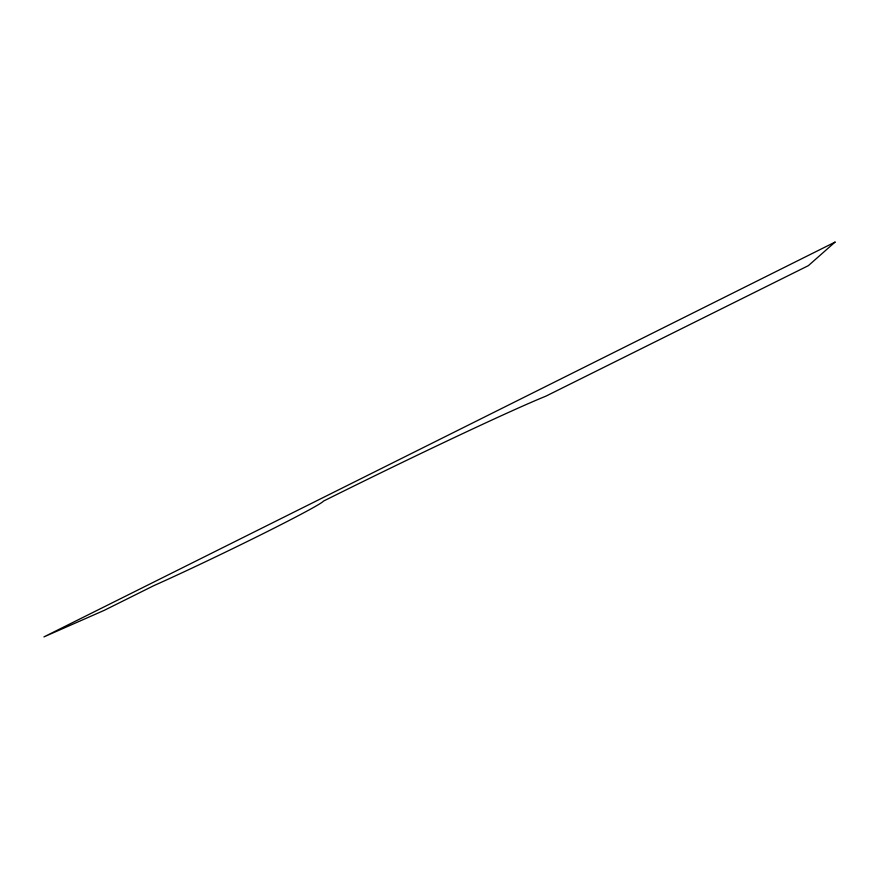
<?xml version="1.0" encoding="UTF-8"?>
<svg xmlns="http://www.w3.org/2000/svg" width="879" height="879" viewBox="0 0 879 879"><rect width="100%" height="100%" fill="white"/><g stroke="black" fill="none" stroke-linecap="round" stroke-linejoin="round"><path stroke-width="1.32" d="M835.05 242.11L808.383 265.634L545.903 396.154A198.258 5.406 -26 0 0 323.428 501.129A112.16 3.494 -25.8 0 1 261.81 534.322A112.16 3.494 -25.8 0 1 153.737 585.689L104.249 610.345L43.95 636.89L835.05 242.11"/></g></svg>
